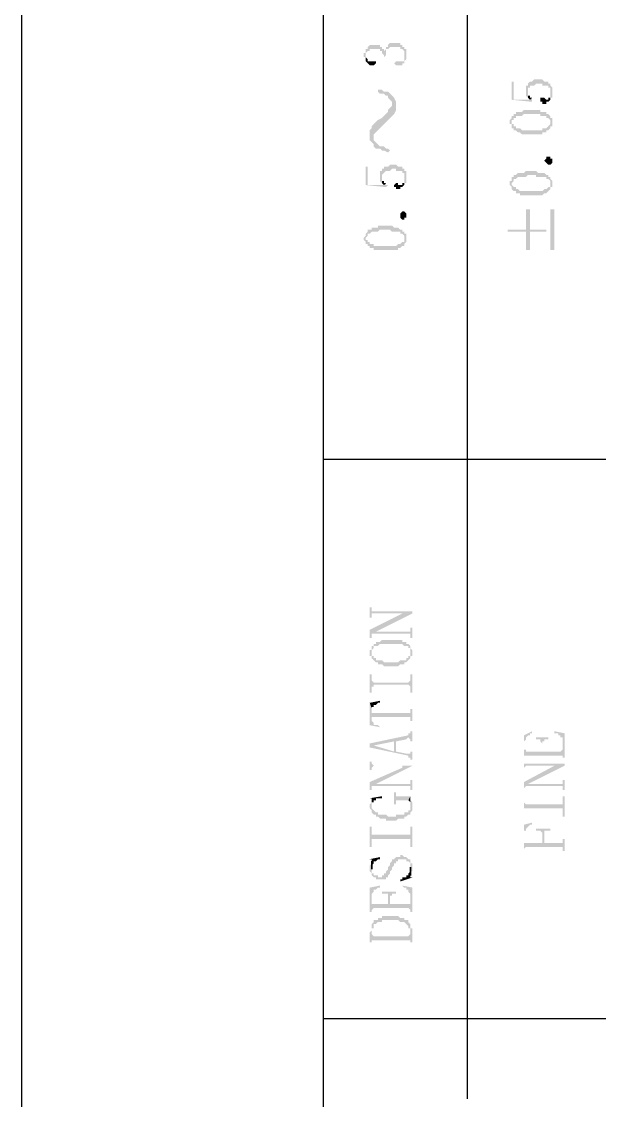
# Model space of a CAD drawing. Header units: millimetres. Extents: x 1448 to 2566, y 1057 to 1416.
# Drawn here: x 2146.13 to 2158.98, y 1144.11 to 1168.09 of the extents above; entities that cross this region are included whole.
import ezdxf

# ---------------------------------------------------------------- set-up
doc = ezdxf.new("R2010")
doc.units = ezdxf.units.MM

msp = doc.modelspace()

# ---------------------------------------------------------------- hatches: boundary and pattern name
at = {"transparency": 33554559}
for points in [[(2153.73711, 1167.3492), (2153.73711, 1167.30407), (2153.78224, 1167.30407), (2153.78224, 1167.25894), (2153.78224, 1167.3492), (2153.78224, 1167.39434), (2153.82737, 1167.43947), (2153.87251, 1167.43947), (2153.87251, 1167.4846), (2154.09817, 1167.4846), (2154.09817, 1167.43947), (2154.1433, 1167.43947), (2154.1433, 1167.39434), (2154.1433, 1167.39434), (2154.18843, 1167.3492), (2154.18843, 1167.30407), (2154.18843, 1167.30407), (2154.23356, 1167.3492), (2154.23356, 1167.39434), (2154.23356, 1167.43947), (2154.23356, 1167.4846), (2154.27869, 1167.4846), (2154.32383, 1167.52973), (2154.54949, 1167.52973), (2154.54949, 1167.4846), (2154.59462, 1167.4846), (2154.63975, 1167.43947), (2154.63975, 1167.3492), (2154.63975, 1167.52973), (2154.59462, 1167.52973), (2154.59462, 1167.57486), (2154.54949, 1167.57486), (2154.54949, 1167.62), (2154.32383, 1167.62), (2154.27869, 1167.57486), (2154.27869, 1167.52973), (2154.23356, 1167.52973), (2154.23356, 1167.4846), (2154.23356, 1167.4846), (2154.18843, 1167.43947), (2154.18843, 1167.4846), (2154.1433, 1167.4846), (2154.1433, 1167.52973), (2154.09817, 1167.52973), (2154.09817, 1167.57486), (2153.87251, 1167.57486), (2153.82737, 1167.52973), (2153.82737, 1167.4846), (2153.78224, 1167.4846), (2153.78224, 1167.43947), (2153.78224, 1167.39434), (2153.73711, 1167.39434)], [(2154.41409, 1167.16867), (2154.41409, 1167.16867), (2154.45922, 1167.12354), (2154.59462, 1167.12354), (2154.59462, 1167.16867), (2154.63975, 1167.16867), (2154.63975, 1167.21381), (2154.68488, 1167.25894), (2154.68488, 1167.30407), (2154.68488, 1167.3492), (2154.68488, 1167.43947), (2154.68488, 1167.4846), (2154.63975, 1167.4846), (2154.63975, 1167.30407), (2154.63975, 1167.25894), (2154.63975, 1167.21381), (2154.45922, 1167.21381)], [(2153.78224, 1167.25894), (2153.78224, 1167.21381), (2153.78224, 1167.21381), (2153.82737, 1167.16867), (2153.82737, 1167.16867), (2153.87251, 1167.12354), (2153.96277, 1167.12354), (2154.0079, 1167.16867), (2154.0079, 1167.21381), (2153.82737, 1167.21381), (2153.82737, 1167.25894), (2153.82737, 1167.25894), (2153.78224, 1167.30407), (2153.78224, 1167.3492)], [(2157.03176, 1166.76248), (2157.03176, 1166.3563), (2157.48308, 1166.31116), (2157.48308, 1166.3563), (2157.48308, 1166.40143), (2157.43795, 1166.3563), (2157.07689, 1166.3563), (2157.07689, 1166.76248)], [(2157.34768, 1166.58196), (2157.34768, 1166.49169), (2157.34768, 1166.44656), (2157.34768, 1166.44656), (2157.39281, 1166.40143), (2157.39281, 1166.53682), (2157.39281, 1166.62709), (2157.43795, 1166.62709), (2157.43795, 1166.67222), (2157.52821, 1166.67222), (2157.57334, 1166.71735), (2157.70874, 1166.71735), (2157.70874, 1166.67222), (2157.84414, 1166.67222), (2157.84414, 1166.62709), (2157.88927, 1166.62709), (2157.88927, 1166.58196), (2157.88927, 1166.53682), (2157.88927, 1166.40143), (2157.9344, 1166.40143), (2157.9344, 1166.44656), (2157.9344, 1166.53682), (2157.9344, 1166.58196), (2157.9344, 1166.62709), (2157.88927, 1166.67222), (2157.88927, 1166.71735), (2157.84414, 1166.71735), (2157.84414, 1166.76248), (2157.75387, 1166.76248), (2157.70874, 1166.80762), (2157.52821, 1166.80762), (2157.48308, 1166.76248), (2157.43795, 1166.76248), (2157.39281, 1166.71735), (2157.39281, 1166.67222), (2157.34768, 1166.67222), (2157.34768, 1166.62709)], [(2154.05303, 1166.53682), (2154.05303, 1166.53682), (2154.09817, 1166.49169), (2154.18843, 1166.49169), (2154.23356, 1166.44656), (2154.27869, 1166.44656), (2154.27869, 1166.40143), (2154.32383, 1166.3563), (2154.36896, 1166.31116), (2154.36896, 1165.99524), (2154.36896, 1165.99524), (2154.41409, 1166.04037), (2154.45922, 1166.13063), (2154.45922, 1166.31116), (2154.41409, 1166.40143), (2154.36896, 1166.44656), (2154.36896, 1166.44656), (2154.32383, 1166.49169), (2154.27869, 1166.53682), (2154.18843, 1166.53682), (2154.1433, 1166.58196), (2154.05303, 1166.58196)], [(2157.39281, 1166.40143), (2157.39281, 1166.40143), (2157.43795, 1166.3563), (2157.43795, 1166.3563), (2157.48308, 1166.40143), (2157.43795, 1166.40143), (2157.43795, 1166.44656), (2157.39281, 1166.44656), (2157.39281, 1166.49169), (2157.39281, 1166.53682)], [(2157.66361, 1166.3563), (2157.66361, 1166.31116), (2157.70874, 1166.31116), (2157.70874, 1166.26603), (2157.799, 1166.26603), (2157.799, 1166.31116), (2157.84414, 1166.31116), (2157.88927, 1166.3563), (2157.88927, 1166.53682), (2157.88927, 1166.44656), (2157.88927, 1166.40143), (2157.84414, 1166.40143), (2157.84414, 1166.3563), (2157.799, 1166.3563), (2157.75387, 1166.40143), (2157.66361, 1166.40143)], [(2153.87251, 1165.54392), (2153.87251, 1165.45365), (2153.91764, 1165.40852), (2153.96277, 1165.36339), (2153.96277, 1165.58905), (2154.0079, 1165.63418), (2154.05303, 1165.67931), (2154.09817, 1165.72444), (2154.1433, 1165.76958), (2154.18843, 1165.81471), (2154.23356, 1165.85984), (2154.27869, 1165.90497), (2154.27869, 1165.90497), (2154.32383, 1165.95011), (2154.36896, 1165.99524), (2154.36896, 1166.26603), (2154.36896, 1166.2209), (2154.32383, 1166.17577), (2154.27869, 1166.13063), (2154.27869, 1166.0855), (2154.23356, 1166.04037), (2154.18843, 1165.99524), (2154.1433, 1165.95011), (2154.05303, 1165.90497), (2154.05303, 1165.90497), (2154.0079, 1165.85984), (2153.96277, 1165.81471), (2153.91764, 1165.76958), (2153.91764, 1165.72444), (2153.87251, 1165.67931), (2153.87251, 1165.63418)], [(2156.98662, 1165.85984), (2156.98662, 1165.81471), (2157.03176, 1165.81471), (2157.03176, 1165.76958), (2157.03176, 1165.72444), (2157.03176, 1165.85984), (2157.03176, 1165.90497), (2157.07689, 1165.90497), (2157.07689, 1165.95011), (2157.12202, 1165.95011), (2157.12202, 1165.99524), (2157.25742, 1165.99524), (2157.30255, 1166.04037), (2157.66361, 1166.04037), (2157.66361, 1165.99524), (2157.799, 1165.99524), (2157.799, 1165.95011), (2157.84414, 1165.95011), (2157.88927, 1165.90497), (2157.88927, 1165.85984), (2157.88927, 1165.99524), (2157.88927, 1165.99524), (2157.84414, 1166.04037), (2157.799, 1166.04037), (2157.799, 1166.0855), (2157.66361, 1166.0855), (2157.66361, 1166.13063), (2157.30255, 1166.13063), (2157.25742, 1166.0855), (2157.12202, 1166.0855), (2157.12202, 1166.04037), (2157.07689, 1166.04037), (2157.07689, 1165.99524), (2157.03176, 1165.99524), (2157.03176, 1165.95011), (2157.03176, 1165.95011), (2156.98662, 1165.90497)], [(2157.03176, 1165.72444), (2157.07689, 1165.72444), (2157.07689, 1165.67931), (2157.12202, 1165.67931), (2157.16715, 1165.63418), (2157.21229, 1165.63418), (2157.25742, 1165.58905), (2157.70874, 1165.58905), (2157.70874, 1165.63418), (2157.799, 1165.63418), (2157.799, 1165.67931), (2157.84414, 1165.67931), (2157.88927, 1165.72444), (2157.88927, 1165.76958), (2157.9344, 1165.76958), (2157.9344, 1165.81471), (2157.9344, 1165.85984), (2157.9344, 1165.90497), (2157.9344, 1165.95011), (2157.88927, 1165.95011), (2157.88927, 1165.99524), (2157.88927, 1165.85984), (2157.88927, 1165.81471), (2157.88927, 1165.81471), (2157.84414, 1165.76958), (2157.84414, 1165.76958), (2157.799, 1165.72444), (2157.70874, 1165.72444), (2157.70874, 1165.67931), (2157.25742, 1165.67931), (2157.21229, 1165.72444), (2157.12202, 1165.72444), (2157.12202, 1165.76958), (2157.07689, 1165.76958), (2157.07689, 1165.81471), (2157.03176, 1165.81471), (2157.03176, 1165.85984)], [(2153.96277, 1165.36339), (2153.96277, 1165.31826), (2154.0079, 1165.27312), (2154.09817, 1165.27312), (2154.1433, 1165.22799), (2154.18843, 1165.22799), (2154.27869, 1165.18286), (2154.32383, 1165.22799), (2154.27869, 1165.27312), (2154.23356, 1165.27312), (2154.18843, 1165.31826), (2154.09817, 1165.31826), (2154.05303, 1165.36339), (2154.05303, 1165.36339), (2154.0079, 1165.40852), (2153.96277, 1165.45365), (2153.96277, 1165.49878)], [(2157.9344, 1165.00233), (2157.9344, 1164.9572), (2157.9344, 1164.9572), (2157.88927, 1164.91207), (2157.84414, 1164.91207), (2157.799, 1164.9572), (2157.799, 1164.9572), (2157.75387, 1165.00233), (2157.75387, 1165.00233), (2157.799, 1165.04746), (2157.799, 1165.09259), (2157.88927, 1165.09259), (2157.88927, 1165.04746), (2157.9344, 1165.04746), (2157.9344, 1165.00233)], [(2153.78224, 1164.86693), (2153.78224, 1164.46074), (2154.23356, 1164.41561), (2154.27869, 1164.46074), (2154.23356, 1164.46074), (2154.23356, 1164.50588), (2154.18843, 1164.46074), (2153.82737, 1164.46074), (2153.82737, 1164.86693)], [(2154.09817, 1164.68641), (2154.09817, 1164.59614), (2154.09817, 1164.55101), (2154.09817, 1164.55101), (2154.1433, 1164.50588), (2154.1433, 1164.64127), (2154.1433, 1164.68641), (2154.1433, 1164.68641), (2154.18843, 1164.73154), (2154.18843, 1164.73154), (2154.23356, 1164.77667), (2154.32383, 1164.77667), (2154.36896, 1164.8218), (2154.45922, 1164.8218), (2154.45922, 1164.77667), (2154.59462, 1164.77667), (2154.59462, 1164.73154), (2154.63975, 1164.73154), (2154.63975, 1164.68641), (2154.63975, 1164.64127), (2154.63975, 1164.50588), (2154.68488, 1164.50588), (2154.68488, 1164.55101), (2154.68488, 1164.64127), (2154.68488, 1164.68641), (2154.68488, 1164.77667), (2154.63975, 1164.77667), (2154.63975, 1164.8218), (2154.59462, 1164.8218), (2154.59462, 1164.86693), (2154.50436, 1164.86693), (2154.45922, 1164.91207), (2154.32383, 1164.91207), (2154.27869, 1164.86693), (2154.18843, 1164.86693), (2154.18843, 1164.8218), (2154.1433, 1164.8218), (2154.1433, 1164.77667), (2154.09817, 1164.77667), (2154.09817, 1164.73154)], [(2156.98662, 1164.50588), (2156.98662, 1164.46074), (2156.98662, 1164.46074), (2157.03176, 1164.41561), (2157.03176, 1164.37048), (2157.03176, 1164.50588), (2157.03176, 1164.50588), (2157.07689, 1164.55101), (2157.07689, 1164.59614), (2157.12202, 1164.59614), (2157.16715, 1164.64127), (2157.34768, 1164.64127), (2157.39281, 1164.68641), (2157.57334, 1164.68641), (2157.57334, 1164.64127), (2157.799, 1164.64127), (2157.799, 1164.59614), (2157.84414, 1164.59614), (2157.88927, 1164.55101), (2157.88927, 1164.50588), (2157.88927, 1164.64127), (2157.84414, 1164.64127), (2157.84414, 1164.68641), (2157.799, 1164.68641), (2157.75387, 1164.73154), (2157.61848, 1164.73154), (2157.57334, 1164.77667), (2157.34768, 1164.77667), (2157.30255, 1164.73154), (2157.16715, 1164.73154), (2157.12202, 1164.68641), (2157.07689, 1164.68641), (2157.07689, 1164.64127), (2157.03176, 1164.64127), (2157.03176, 1164.59614), (2157.03176, 1164.55101), (2156.98662, 1164.55101)], [(2154.1433, 1164.50588), (2154.1433, 1164.50588), (2154.18843, 1164.46074), (2154.18843, 1164.46074), (2154.23356, 1164.50588), (2154.18843, 1164.50588), (2154.18843, 1164.55101), (2154.1433, 1164.55101), (2154.1433, 1164.59614), (2154.1433, 1164.64127)], [(2154.41409, 1164.46074), (2154.41409, 1164.41561), (2154.45922, 1164.41561), (2154.45922, 1164.37048), (2154.54949, 1164.37048), (2154.54949, 1164.41561), (2154.59462, 1164.41561), (2154.63975, 1164.46074), (2154.63975, 1164.64127), (2154.63975, 1164.55101), (2154.63975, 1164.50588), (2154.59462, 1164.50588), (2154.59462, 1164.46074), (2154.50436, 1164.46074), (2154.50436, 1164.50588), (2154.45922, 1164.50588)], [(2157.03176, 1164.37048), (2157.07689, 1164.32535), (2157.12202, 1164.32535), (2157.12202, 1164.28022), (2157.21229, 1164.28022), (2157.21229, 1164.23508), (2157.70874, 1164.23508), (2157.75387, 1164.28022), (2157.799, 1164.28022), (2157.84414, 1164.32535), (2157.84414, 1164.32535), (2157.88927, 1164.37048), (2157.88927, 1164.41561), (2157.9344, 1164.41561), (2157.9344, 1164.46074), (2157.9344, 1164.50588), (2157.9344, 1164.55101), (2157.9344, 1164.55101), (2157.88927, 1164.59614), (2157.88927, 1164.46074), (2157.88927, 1164.41561), (2157.84414, 1164.41561), (2157.799, 1164.37048), (2157.75387, 1164.37048), (2157.70874, 1164.32535), (2157.21229, 1164.32535), (2157.16715, 1164.37048), (2157.12202, 1164.37048), (2157.12202, 1164.41561), (2157.07689, 1164.41561), (2157.03176, 1164.46074), (2157.03176, 1164.50588)], [(2154.68488, 1163.78376), (2154.68488, 1163.73863), (2154.63975, 1163.73863), (2154.63975, 1163.6935), (2154.59462, 1163.6935), (2154.54949, 1163.73863), (2154.54949, 1163.78376), (2154.54949, 1163.82889), (2154.54949, 1163.82889), (2154.59462, 1163.87403), (2154.63975, 1163.87403), (2154.68488, 1163.82889), (2154.68488, 1163.78376)], [(2156.94149, 1163.46784), (2156.94149, 1163.4227), (2157.34768, 1163.4227), (2157.34768, 1163.01651), (2157.43795, 1163.01651), (2157.43795, 1163.4227), (2157.799, 1163.4227), (2157.799, 1163.46784), (2157.43795, 1163.46784), (2157.43795, 1163.91916), (2157.34768, 1163.91916), (2157.34768, 1163.46784)], [(2157.97953, 1163.01651), (2157.97953, 1163.91916), (2157.88927, 1163.91916), (2157.88927, 1163.01651)], [(2153.73711, 1163.28731), (2153.73711, 1163.24218), (2153.78224, 1163.19704), (2153.78224, 1163.15191), (2153.78224, 1163.28731), (2153.78224, 1163.28731), (2153.82737, 1163.33244), (2153.82737, 1163.37757), (2153.87251, 1163.37757), (2153.91764, 1163.4227), (2154.05303, 1163.4227), (2154.09817, 1163.46784), (2154.32383, 1163.46784), (2154.36896, 1163.4227), (2154.54949, 1163.4227), (2154.54949, 1163.37757), (2154.59462, 1163.37757), (2154.63975, 1163.33244), (2154.63975, 1163.28731), (2154.63975, 1163.4227), (2154.59462, 1163.4227), (2154.59462, 1163.46784), (2154.54949, 1163.46784), (2154.50436, 1163.51297), (2154.41409, 1163.51297), (2154.36896, 1163.5581), (2154.05303, 1163.5581), (2154.05303, 1163.51297), (2153.91764, 1163.51297), (2153.91764, 1163.46784), (2153.82737, 1163.46784), (2153.82737, 1163.4227), (2153.82737, 1163.4227), (2153.78224, 1163.37757), (2153.78224, 1163.33244), (2153.78224, 1163.33244)], [(2153.78224, 1163.15191), (2153.82737, 1163.15191), (2153.82737, 1163.10678), (2153.87251, 1163.10678), (2153.87251, 1163.06165), (2153.96277, 1163.06165), (2153.96277, 1163.01651), (2154.50436, 1163.01651), (2154.50436, 1163.06165), (2154.54949, 1163.06165), (2154.59462, 1163.10678), (2154.63975, 1163.10678), (2154.63975, 1163.15191), (2154.63975, 1163.15191), (2154.68488, 1163.19704), (2154.68488, 1163.24218), (2154.68488, 1163.28731), (2154.68488, 1163.33244), (2154.68488, 1163.37757), (2154.63975, 1163.37757), (2154.63975, 1163.24218), (2154.63975, 1163.19704), (2154.59462, 1163.19704), (2154.54949, 1163.15191), (2154.50436, 1163.15191), (2154.45922, 1163.10678), (2153.96277, 1163.10678), (2153.96277, 1163.15191), (2153.87251, 1163.15191), (2153.87251, 1163.19704), (2153.82737, 1163.19704), (2153.82737, 1163.24218), (2153.78224, 1163.24218), (2153.78224, 1163.28731)], [(2153.87251, 1155.07325), (2153.87251, 1154.84759), (2153.91764, 1154.84759), (2153.91764, 1154.93786), (2154.82028, 1154.93786), (2154.82028, 1154.98299), (2153.91764, 1154.98299), (2153.91764, 1155.07325)], [(2153.87251, 1154.5768), (2153.87251, 1154.39627), (2153.91764, 1154.39627), (2153.91764, 1154.48653), (2153.96277, 1154.48653), (2154.0079, 1154.53167), (2154.82028, 1154.93786), (2154.59462, 1154.93786)], [(2153.96277, 1154.48653), (2154.77515, 1154.48653), (2154.77515, 1154.39627), (2154.82028, 1154.39627), (2154.82028, 1154.62193), (2154.77515, 1154.62193), (2154.77515, 1154.5768), (2154.77515, 1154.53167), (2154.0079, 1154.53167)], [(2153.87251, 1154.08034), (2153.87251, 1154.03521), (2153.87251, 1153.99008), (2153.91764, 1153.99008), (2153.91764, 1153.94495), (2153.91764, 1153.94495), (2153.96277, 1153.89982), (2153.96277, 1153.89982), (2154.0079, 1153.85468), (2154.05303, 1153.85468), (2154.05303, 1153.80955), (2154.1433, 1153.80955), (2154.18843, 1153.76442), (2154.50436, 1153.76442), (2154.54949, 1153.80955), (2154.63975, 1153.80955), (2154.63975, 1153.85468), (2154.68488, 1153.85468), (2154.73002, 1153.89982), (2154.73002, 1153.89982), (2154.77515, 1153.94495), (2154.77515, 1153.99008), (2154.82028, 1153.99008), (2154.82028, 1154.03521), (2154.82028, 1154.08034), (2154.82028, 1154.12548), (2154.82028, 1154.12548), (2154.77515, 1154.17061), (2154.77515, 1154.08034), (2154.77515, 1154.03521), (2154.77515, 1153.99008), (2154.73002, 1153.99008), (2154.73002, 1153.94495), (2154.68488, 1153.94495), (2154.68488, 1153.89982), (2154.54949, 1153.89982), (2154.50436, 1153.85468), (2154.18843, 1153.85468), (2154.1433, 1153.89982), (2154.0079, 1153.89982), (2154.0079, 1153.94495), (2153.96277, 1153.94495), (2153.96277, 1153.99008), (2153.91764, 1153.99008), (2153.91764, 1154.03521), (2153.91764, 1154.17061), (2153.91764, 1154.12548), (2153.87251, 1154.12548)], [(2153.91764, 1154.17061), (2153.91764, 1154.08034), (2153.91764, 1154.12548), (2153.91764, 1154.12548), (2153.96277, 1154.17061), (2153.96277, 1154.21574), (2154.05303, 1154.21574), (2154.09817, 1154.26087), (2154.59462, 1154.26087), (2154.63975, 1154.21574), (2154.73002, 1154.21574), (2154.73002, 1154.17061), (2154.77515, 1154.17061), (2154.77515, 1154.12548), (2154.77515, 1154.08034), (2154.77515, 1154.21574), (2154.77515, 1154.21574), (2154.73002, 1154.26087), (2154.68488, 1154.26087), (2154.68488, 1154.30601), (2154.59462, 1154.30601), (2154.59462, 1154.35114), (2154.1433, 1154.35114), (2154.09817, 1154.30601), (2154.0079, 1154.30601), (2154.0079, 1154.26087), (2153.96277, 1154.26087), (2153.96277, 1154.21574), (2153.91764, 1154.21574)], [(2153.87251, 1153.58389), (2153.87251, 1153.1777), (2153.91764, 1153.1777), (2153.91764, 1153.3131), (2153.96277, 1153.3131), (2153.96277, 1153.35823), (2154.73002, 1153.35823), (2154.77515, 1153.3131), (2154.77515, 1153.1777), (2154.82028, 1153.1777), (2154.82028, 1153.58389), (2154.77515, 1153.58389), (2154.77515, 1153.44849), (2154.77515, 1153.44849), (2154.73002, 1153.40336), (2153.96277, 1153.40336), (2153.91764, 1153.44849), (2153.91764, 1153.58389)], [(2153.87251, 1152.95204), (2153.91764, 1152.81664), (2153.91764, 1152.86178), (2153.96277, 1152.86178), (2153.96277, 1152.90691), (2154.0079, 1152.90691), (2154.05303, 1152.95204), (2154.09817, 1152.95204), (2154.09817, 1152.99717)], [(2153.87251, 1152.95204), (2153.87251, 1152.45559), (2154.09817, 1152.41045), (2154.09817, 1152.41045), (2154.05303, 1152.45559), (2153.96277, 1152.45559), (2153.96277, 1152.50072), (2153.96277, 1152.50072), (2153.91764, 1152.54585), (2153.91764, 1152.81664)], [(2153.91764, 1152.81664), (2153.91764, 1152.59098), (2153.91764, 1152.63611), (2154.77515, 1152.63611), (2154.77515, 1152.54585), (2154.82028, 1152.54585), (2154.82028, 1152.81664), (2154.77515, 1152.81664), (2154.77515, 1152.77151), (2154.77515, 1152.72638), (2153.91764, 1152.72638), (2153.91764, 1152.77151)], [(2153.87251, 1152.0494), (2153.87251, 1151.95913), (2153.96277, 1152.00426), (2154.41409, 1152.09453), (2154.41409, 1151.86887), (2154.45922, 1152.09453), (2154.68488, 1152.13966), (2154.68488, 1152.13966), (2154.73002, 1152.18479), (2154.77515, 1152.13966), (2154.77515, 1152.09453), (2154.82028, 1152.09453), (2154.82028, 1152.32019), (2154.77515, 1152.32019), (2154.77515, 1152.27506), (2154.73002, 1152.27506), (2154.73002, 1152.22993)], [(2157.30255, 1152.22993), (2157.30255, 1151.73347), (2157.30255, 1152.09453), (2157.30255, 1152.09453), (2157.34768, 1152.13966), (2157.34768, 1152.18479), (2157.34768, 1152.18479), (2157.39281, 1152.22993), (2157.43795, 1152.22993), (2157.43795, 1152.27506), (2157.48308, 1152.27506), (2157.48308, 1152.32019)], [(2157.97953, 1152.27506), (2158.0698, 1152.27506), (2158.0698, 1152.22993), (2158.11493, 1152.22993), (2158.11493, 1152.18479), (2158.16006, 1152.18479), (2158.16006, 1152.13966), (2158.16006, 1151.73347), (2158.20519, 1151.73347), (2158.20519, 1152.27506), (2157.97953, 1152.32019)], [(2153.87251, 1151.95913), (2154.73002, 1151.7786), (2154.73002, 1151.73347), (2154.77515, 1151.73347), (2154.77515, 1151.68834), (2154.82028, 1151.68834), (2154.82028, 1151.86887), (2154.77515, 1151.86887), (2154.77515, 1151.82374), (2154.68488, 1151.82374), (2154.45922, 1151.86887), (2154.45922, 1152.09453), (2154.41409, 1151.86887), (2153.96277, 1152.00426), (2153.96277, 1152.00426)], [(2157.30255, 1151.73347), (2157.30255, 1151.7786), (2158.16006, 1151.7786), (2158.16006, 1151.914), (2158.16006, 1151.914), (2158.11493, 1151.86887), (2157.70874, 1151.86887), (2157.70874, 1152.0494), (2157.70874, 1151.86887), (2157.34768, 1151.86887), (2157.34768, 1151.914), (2157.30255, 1151.914), (2157.30255, 1152.09453)], [(2157.57334, 1152.18479), (2157.57334, 1152.13966), (2157.66361, 1152.13966), (2157.66361, 1152.09453), (2157.66361, 1152.09453), (2157.70874, 1152.0494), (2157.70874, 1151.86887), (2157.70874, 1152.0494), (2157.70874, 1152.09453), (2157.75387, 1152.09453), (2157.75387, 1152.13966), (2157.84414, 1152.13966), (2157.84414, 1152.18479)], [(2153.87251, 1151.64321), (2153.87251, 1151.46268), (2153.91764, 1151.46268), (2153.91764, 1151.50781), (2153.91764, 1151.50781), (2153.96277, 1151.55294), (2154.59462, 1151.55294), (2154.59462, 1151.50781), (2154.82028, 1151.55294), (2153.96277, 1151.55294), (2153.91764, 1151.59808), (2153.91764, 1151.64321)], [(2153.87251, 1151.19189), (2153.87251, 1151.01136), (2153.91764, 1151.01136), (2153.91764, 1151.05649), (2153.91764, 1151.10162), (2153.96277, 1151.10162), (2154.0079, 1151.14675), (2154.82028, 1151.55294), (2154.59462, 1151.50781)], [(2157.30255, 1151.68834), (2157.30255, 1151.46268), (2157.30255, 1151.50781), (2157.30255, 1151.50781), (2157.34768, 1151.55294), (2158.20519, 1151.55294), (2158.20519, 1151.59808), (2157.30255, 1151.59808)], [(2157.30255, 1151.19189), (2157.30255, 1151.01136), (2157.30255, 1151.05649), (2157.30255, 1151.05649), (2157.34768, 1151.10162), (2157.34768, 1151.10162), (2157.39281, 1151.14675), (2158.20519, 1151.55294), (2157.97953, 1151.55294)], [(2153.96277, 1151.10162), (2154.77515, 1151.10162), (2154.77515, 1151.05649), (2154.77515, 1151.01136), (2154.82028, 1151.01136), (2154.82028, 1151.23702), (2154.77515, 1151.23702), (2154.77515, 1151.14675), (2154.0079, 1151.14675)], [(2157.34768, 1151.10162), (2158.16006, 1151.10162), (2158.16006, 1151.01136), (2158.20519, 1151.01136), (2158.20519, 1151.23702), (2158.16006, 1151.23702), (2158.16006, 1151.19189), (2158.16006, 1151.14675), (2157.39281, 1151.14675)], [(2153.87251, 1150.83083), (2153.91764, 1150.83083), (2153.91764, 1150.6503), (2153.91764, 1150.69543), (2153.91764, 1150.74056), (2153.96277, 1150.74056), (2153.96277, 1150.7857), (2154.0079, 1150.7857), (2154.0079, 1150.83083), (2154.1433, 1150.83083), (2154.1433, 1150.87596)], [(2154.41409, 1150.96622), (2154.41409, 1150.69543), (2154.45922, 1150.69543), (2154.45922, 1150.74056), (2154.45922, 1150.7857), (2154.73002, 1150.7857), (2154.77515, 1150.87596), (2154.45922, 1150.87596), (2154.45922, 1150.92109), (2154.45922, 1150.96622)], [(2154.73002, 1150.7857), (2154.77515, 1150.74056), (2154.77515, 1150.69543), (2154.77515, 1150.6503), (2154.77515, 1150.7857), (2154.77515, 1150.87596)], [(2157.30255, 1150.87596), (2157.30255, 1150.42464), (2157.30255, 1150.60517), (2158.16006, 1150.60517), (2158.16006, 1150.42464), (2158.20519, 1150.42464), (2158.20519, 1150.87596), (2158.16006, 1150.87596), (2158.16006, 1150.74056), (2158.16006, 1150.69543), (2157.34768, 1150.69543), (2157.30255, 1150.74056)], [(2153.87251, 1150.6503), (2153.87251, 1150.60517), (2153.87251, 1150.60517), (2153.91764, 1150.56004), (2153.91764, 1150.5149), (2153.91764, 1150.5149), (2153.96277, 1150.46977), (2154.0079, 1150.46977), (2154.0079, 1150.42464), (2154.05303, 1150.42464), (2154.09817, 1150.37951), (2154.23356, 1150.37951), (2154.23356, 1150.33437), (2154.45922, 1150.33437), (2154.50436, 1150.37951), (2154.63975, 1150.37951), (2154.63975, 1150.42464), (2154.68488, 1150.42464), (2154.73002, 1150.46977), (2154.77515, 1150.46977), (2154.77515, 1150.5149), (2154.77515, 1150.5149), (2154.82028, 1150.56004), (2154.82028, 1150.60517), (2154.82028, 1150.69543), (2154.82028, 1150.74056), (2154.82028, 1150.74056), (2154.77515, 1150.7857), (2154.77515, 1150.6503), (2154.77515, 1150.60517), (2154.77515, 1150.56004), (2154.73002, 1150.56004), (2154.73002, 1150.5149), (2154.63975, 1150.5149), (2154.63975, 1150.46977), (2154.45922, 1150.46977), (2154.45922, 1150.42464), (2154.27869, 1150.42464), (2154.23356, 1150.46977), (2154.05303, 1150.46977), (2154.05303, 1150.5149), (2154.0079, 1150.5149), (2153.96277, 1150.56004), (2153.96277, 1150.56004), (2153.91764, 1150.60517), (2153.91764, 1150.6503), (2153.91764, 1150.7857), (2153.91764, 1150.74056), (2153.87251, 1150.69543), (2153.87251, 1150.69543)], [(2153.87251, 1150.19898), (2153.87251, 1149.74766), (2153.91764, 1149.74766), (2153.91764, 1149.88305), (2153.91764, 1149.92818), (2154.77515, 1149.92818), (2154.77515, 1149.74766), (2154.82028, 1149.74766), (2154.82028, 1150.19898), (2154.77515, 1150.19898), (2154.77515, 1150.06358), (2154.77515, 1150.01845), (2153.91764, 1150.01845), (2153.91764, 1150.19898)], [(2157.30255, 1150.24411), (2157.30255, 1149.65739), (2157.30255, 1150.01845), (2157.30255, 1150.10871), (2157.34768, 1150.10871), (2157.34768, 1150.15385), (2157.34768, 1150.15385), (2157.39281, 1150.19898), (2157.39281, 1150.19898), (2157.43795, 1150.24411), (2157.48308, 1150.24411), (2157.48308, 1150.28924)], [(2157.57334, 1150.15385), (2157.57334, 1150.10871), (2157.66361, 1150.10871), (2157.70874, 1150.06358), (2157.70874, 1149.83792), (2157.75387, 1150.01845), (2157.75387, 1150.06358), (2157.75387, 1150.10871), (2157.88927, 1150.10871), (2157.88927, 1150.15385)], [(2157.30255, 1149.70252), (2157.30255, 1149.70252), (2157.34768, 1149.74766), (2158.16006, 1149.74766), (2158.16006, 1149.65739), (2158.20519, 1149.65739), (2158.20519, 1149.92818), (2158.16006, 1149.92818), (2158.16006, 1149.88305), (2158.16006, 1149.83792), (2157.75387, 1149.83792), (2157.75387, 1150.01845), (2157.70874, 1149.83792), (2157.30255, 1149.83792), (2157.30255, 1150.01845)], [(2153.87251, 1149.2512), (2153.87251, 1149.20607), (2153.87251, 1149.20607), (2153.91764, 1149.16094), (2153.91764, 1149.11581), (2153.91764, 1149.11581), (2153.96277, 1149.07067), (2154.0079, 1149.07067), (2154.0079, 1149.02554), (2154.23356, 1149.02554), (2154.23356, 1149.07067), (2154.27869, 1149.07067), (2154.27869, 1149.11581), (2154.27869, 1149.11581), (2154.32383, 1149.16094), (2154.32383, 1149.20607), (2154.36896, 1149.2512), (2154.36896, 1149.29633), (2154.41409, 1149.34147), (2154.41409, 1149.3866), (2154.45922, 1149.3866), (2154.45922, 1149.43173), (2154.50436, 1149.43173), (2154.50436, 1149.47686), (2154.68488, 1149.47686), (2154.68488, 1149.43173), (2154.73002, 1149.43173), (2154.77515, 1149.3866), (2154.77515, 1149.34147), (2154.77515, 1149.16094), (2154.77515, 1149.20607), (2154.82028, 1149.20607), (2154.82028, 1149.2512), (2154.82028, 1149.29633), (2154.82028, 1149.34147), (2154.82028, 1149.3866), (2154.77515, 1149.3866), (2154.77515, 1149.43173), (2154.77515, 1149.47686), (2154.73002, 1149.47686), (2154.68488, 1149.522), (2154.63975, 1149.522), (2154.59462, 1149.56713), (2154.54949, 1149.56713), (2154.54949, 1149.522), (2154.45922, 1149.522), (2154.41409, 1149.47686), (2154.36896, 1149.47686), (2154.36896, 1149.43173), (2154.36896, 1149.43173), (2154.32383, 1149.3866), (2154.32383, 1149.34147), (2154.27869, 1149.29633), (2154.27869, 1149.2512), (2154.23356, 1149.20607), (2154.23356, 1149.16094), (2154.18843, 1149.16094), (2154.18843, 1149.11581), (2154.1433, 1149.11581), (2154.1433, 1149.07067), (2154.05303, 1149.07067), (2154.05303, 1149.11581), (2153.96277, 1149.11581), (2153.96277, 1149.16094), (2153.91764, 1149.16094), (2153.91764, 1149.2512), (2153.91764, 1149.3866), (2153.91764, 1149.3866), (2153.87251, 1149.34147), (2153.87251, 1149.29633)], [(2153.87251, 1149.47686), (2153.91764, 1149.47686), (2153.91764, 1149.34147), (2153.91764, 1149.34147), (2153.96277, 1149.3866), (2153.96277, 1149.43173), (2154.0079, 1149.43173), (2154.05303, 1149.47686), (2154.09817, 1149.47686), (2154.09817, 1149.522)], [(2154.54949, 1149.02554), (2154.54949, 1148.98041), (2154.82028, 1149.07067), (2154.77515, 1149.07067), (2154.77515, 1149.2512), (2154.77515, 1149.20607), (2154.77515, 1149.20607), (2154.73002, 1149.16094), (2154.73002, 1149.11581), (2154.68488, 1149.11581), (2154.68488, 1149.07067), (2154.59462, 1149.07067), (2154.59462, 1149.02554)], [(2153.87251, 1148.84501), (2153.87251, 1148.30343), (2153.91764, 1148.30343), (2153.91764, 1148.66448), (2153.91764, 1148.70962), (2153.91764, 1148.70962), (2153.96277, 1148.75475), (2153.96277, 1148.79988), (2154.0079, 1148.79988), (2154.05303, 1148.84501), (2154.09817, 1148.84501), (2154.09817, 1148.89014)], [(2153.91764, 1148.34856), (2153.91764, 1148.34856), (2153.96277, 1148.39369), (2154.73002, 1148.39369), (2154.77515, 1148.34856), (2154.77515, 1148.52909), (2154.77515, 1148.48396), (2154.32383, 1148.48396), (2154.32383, 1148.61935), (2154.27869, 1148.48396), (2153.91764, 1148.48396), (2153.91764, 1148.66448)], [(2154.1433, 1148.75475), (2154.1433, 1148.70962), (2154.27869, 1148.70962), (2154.27869, 1148.66448), (2154.27869, 1148.48396), (2154.32383, 1148.61935), (2154.32383, 1148.66448), (2154.36896, 1148.66448), (2154.36896, 1148.70962), (2154.45922, 1148.70962), (2154.45922, 1148.75475)], [(2154.59462, 1148.89014), (2154.59462, 1148.89014), (2154.63975, 1148.84501), (2154.68488, 1148.84501), (2154.68488, 1148.79988), (2154.73002, 1148.79988), (2154.73002, 1148.75475), (2154.77515, 1148.70962), (2154.77515, 1148.66448), (2154.77515, 1148.30343), (2154.82028, 1148.30343), (2154.82028, 1148.84501)], [(2153.87251, 1147.8521), (2153.87251, 1147.62644), (2153.91764, 1147.62644), (2153.91764, 1147.8521), (2153.91764, 1147.94237), (2153.96277, 1147.94237), (2153.96277, 1147.9875), (2153.96277, 1148.03263), (2154.0079, 1148.03263), (2154.05303, 1148.07777), (2154.1433, 1148.07777), (2154.1433, 1148.1229), (2154.50436, 1148.1229), (2154.54949, 1148.07777), (2154.63975, 1148.07777), (2154.68488, 1148.03263), (2154.68488, 1148.03263), (2154.73002, 1147.9875), (2154.73002, 1147.94237), (2154.77515, 1147.94237), (2154.77515, 1147.89724), (2154.77515, 1147.8521), (2154.77515, 1147.62644), (2154.82028, 1147.62644), (2154.82028, 1147.8521), (2154.82028, 1147.94237), (2154.77515, 1147.94237), (2154.77515, 1147.9875), (2154.77515, 1148.03263), (2154.77515, 1148.03263), (2154.73002, 1148.07777), (2154.73002, 1148.1229), (2154.63975, 1148.1229), (2154.63975, 1148.16803), (2154.54949, 1148.16803), (2154.50436, 1148.21316), (2154.1433, 1148.21316), (2154.1433, 1148.16803), (2154.05303, 1148.16803), (2154.05303, 1148.1229), (2153.96277, 1148.1229), (2153.96277, 1148.07777), (2153.96277, 1148.07777), (2153.91764, 1148.03263), (2153.91764, 1147.9875), (2153.91764, 1147.89724), (2153.91764, 1147.89724)], [(2153.91764, 1147.62644), (2153.91764, 1147.67158), (2154.77515, 1147.67158), (2154.77515, 1147.62644), (2154.77515, 1147.8521), (2154.77515, 1147.80697), (2154.77515, 1147.80697), (2154.73002, 1147.76184), (2153.96277, 1147.76184), (2153.91764, 1147.80697), (2153.91764, 1147.8521)]]:
    msp.add_hatch(color=256, dxfattribs=at).paths.add_polyline_path(points)

# ---------------------------------------------------------------- linework, layer by layer
msp.add_line((2152.83439, 1409.56132), (2152.83439, 1122.82038))
for points in [[(2566.12792, 1118.56132), (2566.12792, 1415.56132), (2146.12793, 1415.56132), (2146.12793, 1118.56132)], [(2153.91764, 1149.3866), (2153.91764, 1149.2512), (2153.91764, 1149.43173), (2153.91764, 1149.43173)], [(2154.77515, 1149.2512), (2154.77515, 1149.11581), (2154.77515, 1149.29633)]]:
    msp.add_lwpolyline(points, close=True)
for points in [[(2156.03885, 1237.16867), (2156.03885, 1144.15127)], [(2152.83447, 1158.3679), (2165.652, 1158.3679)], [(2165.652, 1145.92805), (2152.83447, 1145.92805)]]:
    msp.add_lwpolyline(points)

doc.saveas('drawing.dxf')
